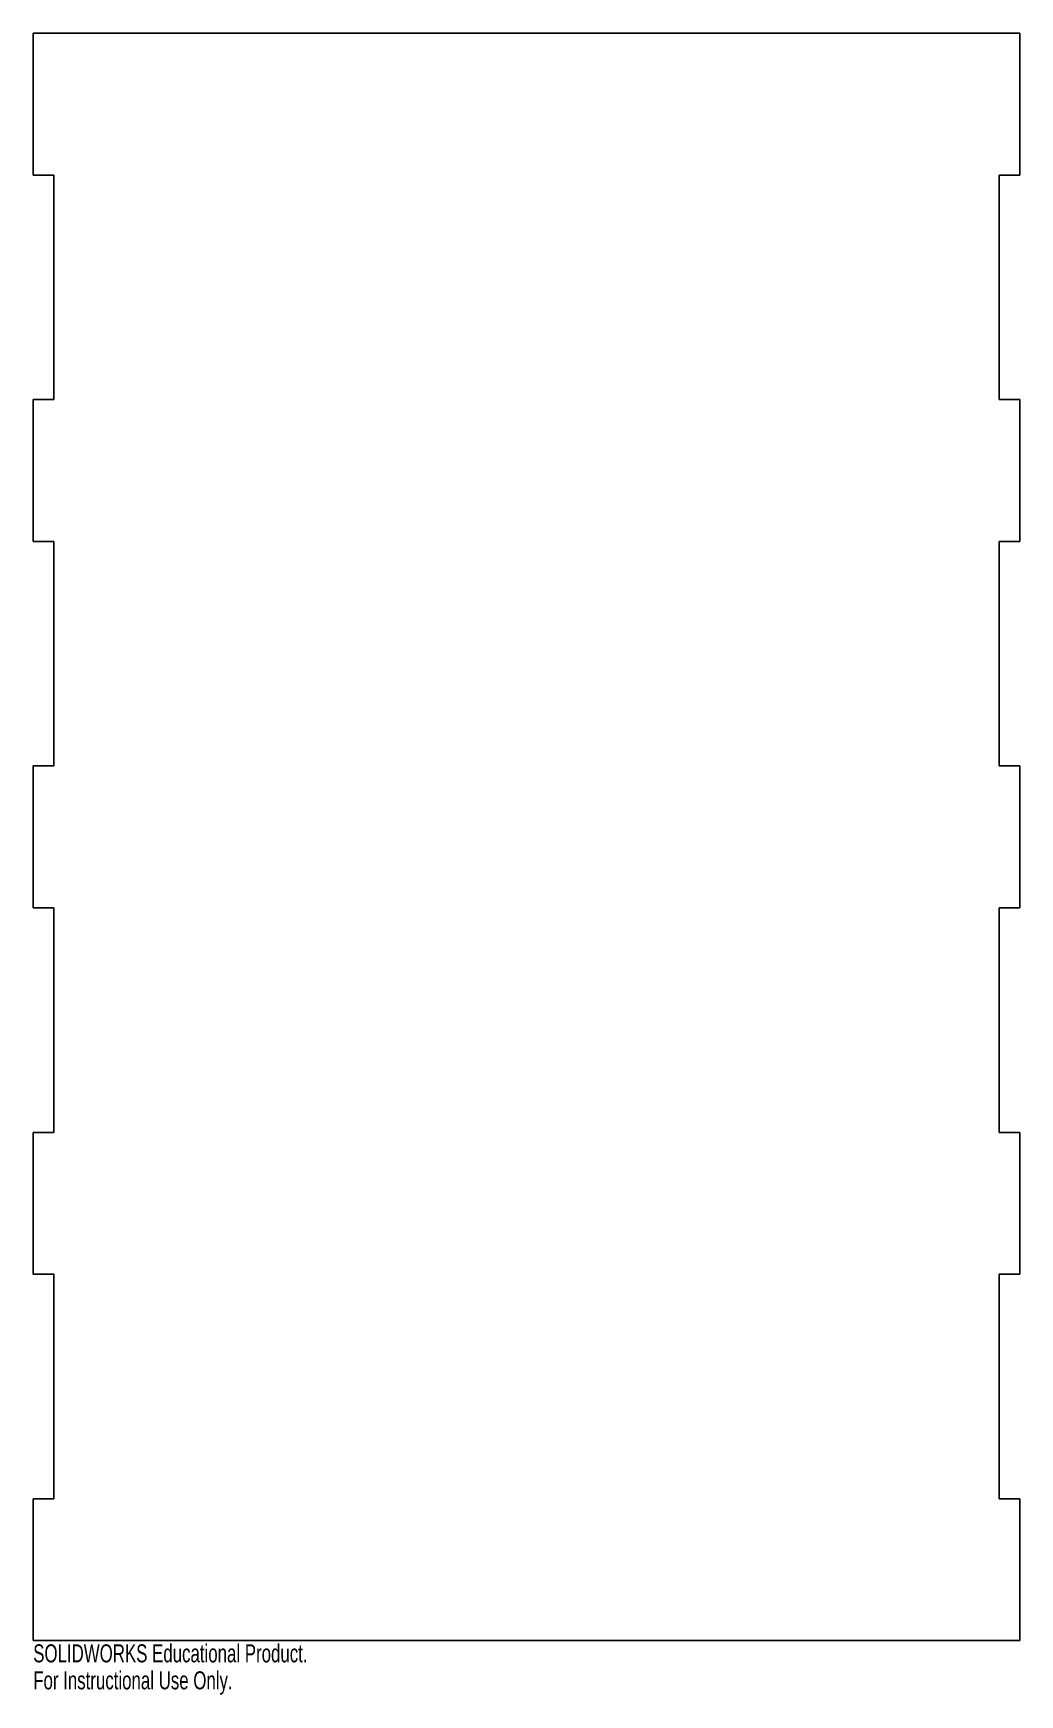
# Model space of a CAD drawing. Header units: millimetres. Extents: x -3 to 262, y -116 to 330.
import ezdxf

# ---------------------------------------------------------------- set-up
doc = ezdxf.new("R2010")
doc.units = ezdxf.units.MM
doc.styles.add('SLDTEXTSTYLE0', font='TXT', dxfattribs={"width": 0.7})

msp = doc.modelspace()

# ---------------------------------------------------------------- linework, layer by layer
at = {"color": 7, "linetype": 'Continuous', "lineweight": 25}
for p, q in [((262.25, 330.2), (-2.75, 330.2)), ((-2.75, 330.2), (-2.75, 292.1)), ((262.25, 292.1), (262.25, 330.2)), ((-2.75, 292.1), (2.75, 292.1)), ((2.75, 292.1), (2.75, 231.775)), ((256.75, 292.1), (256.75, 231.775)), ((262.25, 292.1), (256.75, 292.1)), ((-2.75, 231.775), (2.75, 231.775)), ((-2.75, 231.775), (-2.75, 193.675)), ((262.25, 231.775), (256.75, 231.775)), ((262.25, 193.675), (262.25, 231.775)), ((-2.75, 193.675), (2.75, 193.675)), ((2.75, 193.675), (2.75, 133.35)), ((256.75, 193.675), (256.75, 133.35)), ((262.25, 193.675), (256.75, 193.675)), ((-2.75, 133.35), (2.75, 133.35)), ((-2.75, 133.35), (-2.75, 95.25)), ((262.25, 133.35), (256.75, 133.35)), ((262.25, 95.25), (262.25, 133.35)), ((-2.75, 95.25), (2.75, 95.25)), ((2.75, 95.25), (2.75, 34.925)), ((256.75, 95.25), (256.75, 34.925)), ((262.25, 95.25), (256.75, 95.25)), ((-2.75, 34.925), (2.75, 34.925)), ((-2.75, 34.925), (-2.75, -3.175)), ((262.25, 34.925), (256.75, 34.925)), ((262.25, -3.175), (262.25, 34.925)), ((-2.75, -3.175), (2.75, -3.175)), ((2.75, -3.175), (2.75, -63.5)), ((256.75, -3.175), (256.75, -63.5)), ((262.25, -3.175), (256.75, -3.175)), ((-2.75, -63.5), (2.75, -63.5)), ((-2.75, -63.5), (-2.75, -101.6)), ((262.25, -63.5), (256.75, -63.5)), ((262.25, -101.6), (262.25, -63.5)), ((262.25, -101.6), (-2.75, -101.6))]:
    msp.add_line(p, q, dxfattribs=at)

# ---------------------------------------------------------------- texts
at = {"color": 7, "linetype": 'Continuous', "char_height": 4.83362, "attachment_point": 1, "style": 'SLDTEXTSTYLE0'}
for s, insert in [('SOLIDWORKS Educational Product.', (-2.75, -102.62)), ('For Instructional Use Only.', (-2.75, -109.87))]:
    msp.add_mtext(s, dxfattribs=dict(at, insert=insert))

doc.saveas('drawing.dxf')
